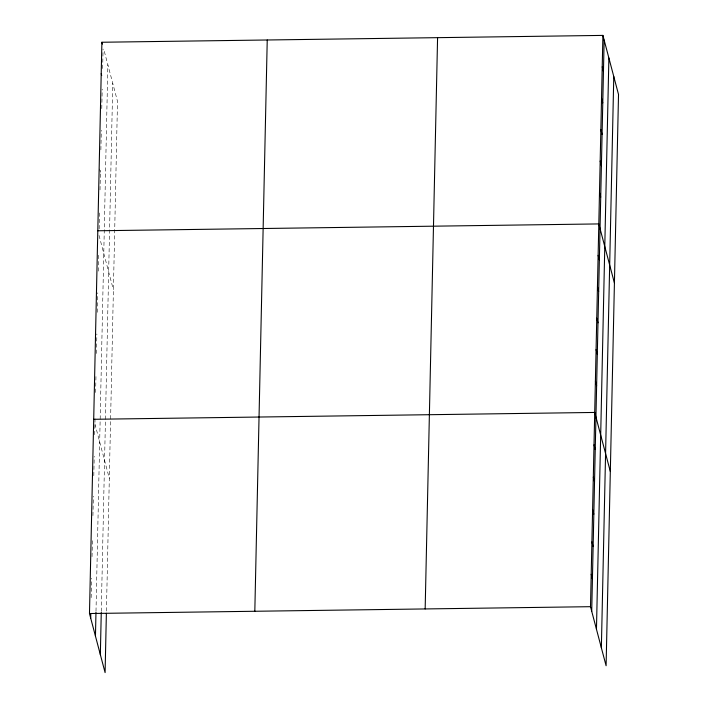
<?xml version="1.0" encoding="UTF-8"?>
<svg xmlns="http://www.w3.org/2000/svg" width="708" height="708" viewBox="0 0 708 708"><rect width="100%" height="100%" fill="white"/><g stroke="black" fill="none" stroke-linecap="round" stroke-linejoin="round"><path stroke-width="0.53" stroke-dasharray="3.54 2.66" d="M91.155 597.649L91.571 578.232M92.04 556.647L92.438 538.301M92.934 515.645L93.359 496.22M93.801 475.714L94.226 456.288M94.695 434.712L95.04 418.499M95.607 392.498L96.014 374.081M96.456 353.496L96.881 333.99M97.35 312.325L97.775 292.82M98.244 271.146L98.651 252.729M99.164 228.896L99.518 212.639M100.014 189.886L100.439 170.389M100.881 149.804L101.306 130.299M101.775 108.634L102.2 89.128M102.651 68.543L103.076 49.038M95.996 611.305L107.864 64.835M101.279 611.473L112.758 83.349M106.43 611.092L117.501 101.315L103.678 48.985M99.412 168.858L100.386 172.557M99.023 235.392L113.404 289.837M94.925 423.915L109.315 478.36"/><path stroke-width="1.06" d="M106.377 613.252L105.094 672.6L89.482 613.526L101.899 42.25L602.906 35.4L618.518 94.474L606.101 665.75L590.499 606.685L602.906 35.4M90.704 618.155L90.801 613.836M95.456 636.12L95.969 612.385M100.341 654.635L101.262 612.553M254.818 611.269L267.235 39.984M425.163 608.942L437.579 37.657M591.72 611.314L604.136 40.029M596.463 629.279L608.88 57.994M601.357 647.785L613.774 76.499M97.801 230.773L598.809 223.923L614.42 282.996M93.704 419.295L594.72 412.445L610.323 471.519M89.482 613.526L590.499 606.685M602.225 66.817L603.446 71.446M601.543 98.244L602.765 102.864M600.862 129.661L602.083 134.29M600.18 161.079L601.402 165.707M599.499 192.505L600.72 197.125M598.127 255.34L599.349 259.969M597.446 286.767L598.667 291.395M596.764 318.184L597.986 322.813M596.083 349.61L597.304 354.23M595.401 381.028L596.623 385.656M594.012 444.819L595.233 449.447M593.313 477.192L594.534 481.821M592.605 509.565L593.826 514.194M591.906 541.939L593.127 546.567M591.198 574.312L592.419 578.94M101.899 42.25L102.386 44.1M101.217 73.667L101.704 75.517"/></g></svg>
